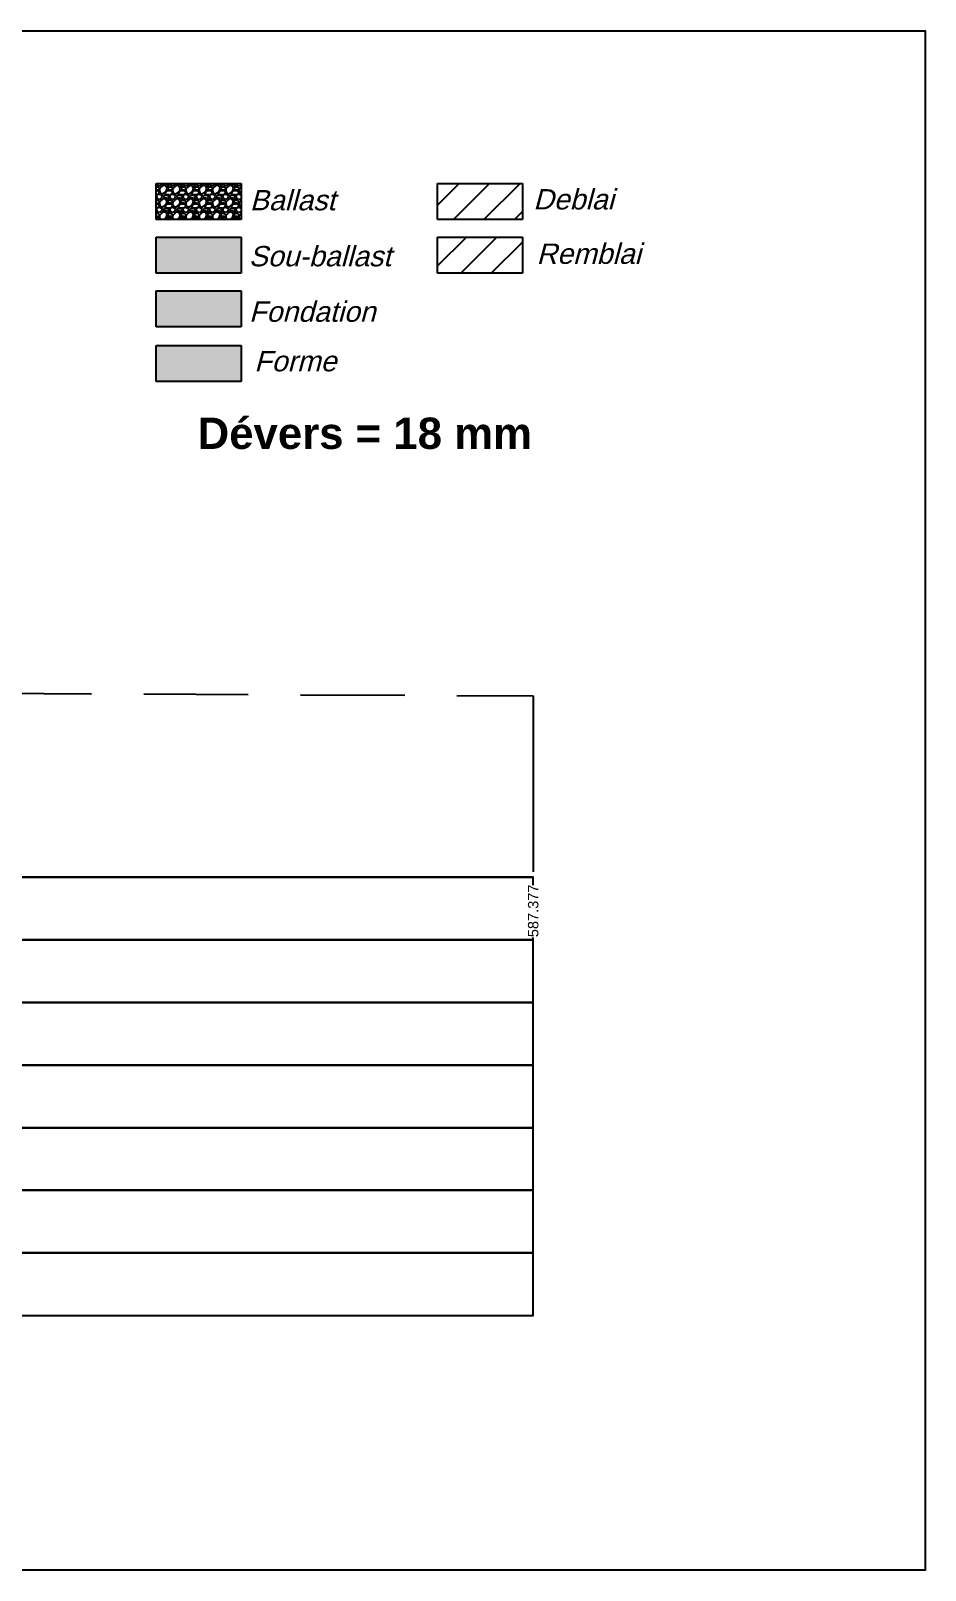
# Model space of a CAD drawing. Header units: millimetres. Extents: x 2762 to 3076, y 916 to 3305.
# Drawn here: x 2982.08 to 2999.21, y 1153.4 to 1182.9 of the extents above; entities that cross this region are included whole.
import ezdxf

# ---------------------------------------------------------------- set-up
doc = ezdxf.new("R2010")
doc.units = ezdxf.units.MM
doc.header["$LTSCALE"] = 2
doc.linetypes.add('CACHE', pattern=[9.525, 6.35, -3.175])
doc.linetypes.add('DASHED', pattern=[0.75, 0.5, -0.25])
doc.layers.add('C-ANNO-TABL-TEXT', color=150, linetype='Continuous')
doc.styles.add('ARIAL', font='arial.ttf')
doc.styles.add('C3D_Profil_Travers', font='romans.shx')
doc.styles.get("Standard").update_dxf_attribs({"font": 'arial.ttf'})

msp = doc.modelspace()

# ---------------------------------------------------------------- hatches: boundary and pattern name
h = msp.add_hatch(color=11)
h.dxf.hatch_style = 1
h.paths.add_polyline_path([(2986.106, 1178.949), (2984.48, 1178.949), (2984.48, 1178.257), (2986.106, 1178.257)])
h = msp.add_hatch(color=30)
h.dxf.hatch_style = 1
h.paths.add_polyline_path([(2986.106, 1177.922), (2984.48, 1177.922), (2984.48, 1177.23), (2986.106, 1177.23)])
h = msp.add_hatch(color=83)
h.dxf.hatch_style = 1
h.paths.add_polyline_path([(2986.106, 1176.876), (2984.48, 1176.876), (2984.48, 1176.184), (2986.106, 1176.184)])

# ---------------------------------------------------------------- linework, layer by layer
for p, q in [((2984.48, 1179.977), (2986.106, 1179.977)), ((2984.48, 1179.285), (2984.48, 1179.977)), ((2986.106, 1179.977), (2986.106, 1179.285)), ((2989.873, 1179.977), (2991.499, 1179.977)), ((2989.873, 1179.285), (2989.873, 1179.977)), ((2991.499, 1179.977), (2991.499, 1179.285)), ((2986.106, 1179.285), (2984.48, 1179.285)), ((2991.499, 1179.285), (2989.873, 1179.285)), ((2984.48, 1178.949), (2986.106, 1178.949)), ((2984.48, 1178.257), (2984.48, 1178.949)), ((2986.106, 1178.949), (2986.106, 1178.257)), ((2989.873, 1178.949), (2991.499, 1178.949)), ((2989.873, 1178.257), (2989.873, 1178.949)), ((2991.499, 1178.949), (2991.499, 1178.257)), ((2986.106, 1178.257), (2984.48, 1178.257)), ((2991.499, 1178.257), (2989.873, 1178.257)), ((2984.48, 1177.922), (2986.106, 1177.922)), ((2984.48, 1177.23), (2984.48, 1177.922)), ((2986.106, 1177.922), (2986.106, 1177.23)), ((2986.106, 1177.23), (2984.48, 1177.23)), ((2984.48, 1176.876), (2986.106, 1176.876)), ((2984.48, 1176.184), (2984.48, 1176.876)), ((2986.106, 1176.876), (2986.106, 1176.184)), ((2986.106, 1176.184), (2984.48, 1176.184))]:
    msp.add_line(p, q)
at = {"linetype": 'Continuous'}
for p, q in [((2984.483, 1179.931), (2984.48, 1179.932)), ((2984.48, 1179.928), (2984.483, 1179.93)), ((2984.52, 1179.902), (2984.48, 1179.908)), ((2984.48, 1179.863), (2984.53, 1179.856)), ((2984.48, 1179.842), (2984.506, 1179.842)), ((2984.532, 1179.777), (2984.48, 1179.75)), ((2984.484, 1179.727), (2984.499, 1179.692)), ((2984.485, 1179.727), (2984.501, 1179.763)), ((2984.486, 1179.977), (2984.499, 1179.946)), ((2984.498, 1179.946), (2984.541, 1179.933)), ((2984.501, 1179.764), (2984.542, 1179.776)), ((2984.505, 1179.844), (2984.539, 1179.821)), ((2984.543, 1179.886), (2984.522, 1179.904)), ((2984.529, 1179.847), (2984.542, 1179.87)), ((2984.539, 1179.819), (2984.529, 1179.783)), ((2984.541, 1179.933), (2984.585, 1179.946)), ((2984.541, 1179.775), (2984.582, 1179.759)), ((2984.544, 1179.887), (2984.542, 1179.834)), ((2984.542, 1179.87), (2984.542, 1179.885)), ((2984.542, 1179.834), (2984.562, 1179.786)), ((2984.609, 1179.934), (2984.55, 1179.88)), ((2984.562, 1179.783), (2984.615, 1179.781)), ((2984.581, 1179.761), (2984.596, 1179.728)), ((2984.585, 1179.946), (2984.596, 1179.977)), ((2984.585, 1179.692), (2984.598, 1179.727)), ((2984.662, 1179.933), (2984.601, 1179.939)), ((2984.642, 1179.697), (2984.614, 1179.727)), ((2984.615, 1179.783), (2984.671, 1179.827)), ((2984.615, 1179.727), (2984.623, 1179.748)), ((2984.642, 1179.951), (2984.618, 1179.977)), ((2984.671, 1179.747), (2984.623, 1179.742)), ((2984.685, 1179.957), (2984.627, 1179.952)), ((2984.649, 1179.791), (2984.694, 1179.842)), ((2984.668, 1179.761), (2984.65, 1179.792)), ((2984.689, 1179.889), (2984.661, 1179.935)), ((2984.73, 1179.757), (2984.666, 1179.762)), ((2984.671, 1179.826), (2984.691, 1179.89)), ((2984.722, 1179.74), (2984.671, 1179.753)), ((2984.688, 1179.933), (2984.698, 1179.908)), ((2984.707, 1179.941), (2984.689, 1179.934)), ((2984.694, 1179.842), (2984.76, 1179.842)), ((2984.699, 1179.908), (2984.737, 1179.93)), ((2984.724, 1179.91), (2984.699, 1179.885)), ((2984.699, 1179.885), (2984.719, 1179.854)), ((2984.719, 1179.977), (2984.701, 1179.957)), ((2984.724, 1179.728), (2984.701, 1179.703)), ((2984.737, 1179.931), (2984.706, 1179.941)), ((2984.72, 1179.864), (2984.784, 1179.856)), ((2984.724, 1179.727), (2984.722, 1179.74)), ((2984.774, 1179.902), (2984.724, 1179.909)), ((2984.786, 1179.777), (2984.733, 1179.749)), ((2984.738, 1179.727), (2984.753, 1179.692)), ((2984.739, 1179.727), (2984.755, 1179.763)), ((2984.74, 1179.977), (2984.753, 1179.946)), ((2984.752, 1179.946), (2984.795, 1179.933)), ((2984.755, 1179.764), (2984.796, 1179.776)), ((2984.759, 1179.844), (2984.793, 1179.821)), ((2984.797, 1179.886), (2984.776, 1179.904)), ((2984.783, 1179.847), (2984.796, 1179.87)), ((2984.793, 1179.819), (2984.783, 1179.783)), ((2984.795, 1179.933), (2984.839, 1179.946)), ((2984.795, 1179.775), (2984.836, 1179.759)), ((2984.798, 1179.887), (2984.796, 1179.834)), ((2984.796, 1179.87), (2984.796, 1179.885)), ((2984.796, 1179.834), (2984.816, 1179.786)), ((2984.863, 1179.934), (2984.804, 1179.88)), ((2984.816, 1179.783), (2984.869, 1179.781)), ((2984.835, 1179.761), (2984.85, 1179.728)), ((2984.839, 1179.946), (2984.85, 1179.977)), ((2984.839, 1179.692), (2984.852, 1179.727)), ((2984.916, 1179.933), (2984.855, 1179.939)), ((2984.896, 1179.697), (2984.868, 1179.727)), ((2984.869, 1179.783), (2984.925, 1179.827)), ((2984.869, 1179.727), (2984.877, 1179.748)), ((2984.896, 1179.951), (2984.872, 1179.977)), ((2984.925, 1179.747), (2984.877, 1179.742)), ((2984.939, 1179.957), (2984.881, 1179.952)), ((2984.903, 1179.791), (2984.948, 1179.842)), ((2984.922, 1179.761), (2984.904, 1179.792)), ((2984.943, 1179.889), (2984.915, 1179.935)), ((2984.984, 1179.757), (2984.92, 1179.762)), ((2984.925, 1179.826), (2984.945, 1179.89)), ((2984.976, 1179.74), (2984.925, 1179.753)), ((2984.942, 1179.933), (2984.952, 1179.908)), ((2984.961, 1179.941), (2984.943, 1179.934)), ((2984.948, 1179.842), (2985.014, 1179.842)), ((2984.953, 1179.908), (2984.991, 1179.93)), ((2984.978, 1179.91), (2984.953, 1179.885)), ((2984.953, 1179.885), (2984.973, 1179.854)), ((2984.973, 1179.977), (2984.955, 1179.957)), ((2984.978, 1179.728), (2984.955, 1179.703)), ((2984.991, 1179.931), (2984.96, 1179.941)), ((2984.974, 1179.864), (2985.038, 1179.856)), ((2984.978, 1179.727), (2984.976, 1179.74)), ((2985.028, 1179.902), (2984.978, 1179.909)), ((2985.04, 1179.777), (2984.987, 1179.749)), ((2984.992, 1179.727), (2985.007, 1179.692)), ((2984.993, 1179.727), (2985.009, 1179.763)), ((2984.994, 1179.977), (2985.007, 1179.946)), ((2985.006, 1179.946), (2985.049, 1179.933)), ((2985.009, 1179.764), (2985.05, 1179.776)), ((2985.013, 1179.844), (2985.047, 1179.821)), ((2985.051, 1179.886), (2985.03, 1179.904)), ((2985.037, 1179.847), (2985.05, 1179.87)), ((2985.047, 1179.819), (2985.037, 1179.783)), ((2985.049, 1179.933), (2985.093, 1179.946)), ((2985.049, 1179.775), (2985.09, 1179.759)), ((2985.052, 1179.887), (2985.05, 1179.834)), ((2985.05, 1179.87), (2985.05, 1179.885)), ((2985.05, 1179.834), (2985.07, 1179.786)), ((2985.117, 1179.934), (2985.058, 1179.88)), ((2985.07, 1179.783), (2985.123, 1179.781)), ((2985.089, 1179.761), (2985.104, 1179.728)), ((2985.093, 1179.946), (2985.104, 1179.977)), ((2985.093, 1179.692), (2985.106, 1179.727)), ((2985.17, 1179.933), (2985.109, 1179.939)), ((2985.15, 1179.697), (2985.122, 1179.727)), ((2985.123, 1179.783), (2985.179, 1179.827)), ((2985.123, 1179.727), (2985.131, 1179.748)), ((2985.15, 1179.951), (2985.126, 1179.977)), ((2985.179, 1179.747), (2985.131, 1179.742)), ((2985.193, 1179.957), (2985.135, 1179.952)), ((2985.157, 1179.791), (2985.202, 1179.842)), ((2985.176, 1179.761), (2985.158, 1179.792)), ((2985.197, 1179.889), (2985.169, 1179.935)), ((2985.238, 1179.757), (2985.174, 1179.762)), ((2985.179, 1179.826), (2985.199, 1179.89)), ((2985.23, 1179.74), (2985.179, 1179.753)), ((2985.196, 1179.933), (2985.206, 1179.908)), ((2985.215, 1179.941), (2985.197, 1179.934)), ((2985.202, 1179.842), (2985.268, 1179.842)), ((2985.207, 1179.908), (2985.245, 1179.93)), ((2985.232, 1179.91), (2985.207, 1179.885)), ((2985.207, 1179.885), (2985.227, 1179.854)), ((2985.227, 1179.977), (2985.209, 1179.957)), ((2985.232, 1179.728), (2985.209, 1179.703)), ((2985.245, 1179.931), (2985.214, 1179.941)), ((2985.228, 1179.864), (2985.292, 1179.856)), ((2985.232, 1179.727), (2985.23, 1179.74)), ((2985.282, 1179.902), (2985.232, 1179.909)), ((2985.294, 1179.777), (2985.241, 1179.749)), ((2985.246, 1179.727), (2985.261, 1179.692)), ((2985.247, 1179.727), (2985.263, 1179.763)), ((2985.248, 1179.977), (2985.261, 1179.946)), ((2985.26, 1179.946), (2985.303, 1179.933)), ((2985.263, 1179.764), (2985.304, 1179.776)), ((2985.267, 1179.844), (2985.301, 1179.821)), ((2985.305, 1179.886), (2985.284, 1179.904)), ((2985.291, 1179.847), (2985.304, 1179.87)), ((2985.301, 1179.819), (2985.291, 1179.783)), ((2985.303, 1179.933), (2985.347, 1179.946)), ((2985.303, 1179.775), (2985.344, 1179.759)), ((2985.306, 1179.887), (2985.304, 1179.834)), ((2985.304, 1179.87), (2985.304, 1179.885)), ((2985.304, 1179.834), (2985.324, 1179.786)), ((2985.371, 1179.934), (2985.312, 1179.88)), ((2985.324, 1179.783), (2985.377, 1179.781)), ((2985.343, 1179.761), (2985.358, 1179.728)), ((2985.347, 1179.946), (2985.358, 1179.977)), ((2985.347, 1179.692), (2985.36, 1179.727)), ((2985.424, 1179.933), (2985.363, 1179.939)), ((2985.404, 1179.697), (2985.376, 1179.727)), ((2985.377, 1179.783), (2985.433, 1179.827)), ((2985.377, 1179.727), (2985.385, 1179.748)), ((2985.404, 1179.951), (2985.38, 1179.977)), ((2985.433, 1179.747), (2985.385, 1179.742)), ((2985.447, 1179.957), (2985.389, 1179.952)), ((2985.411, 1179.791), (2985.456, 1179.842)), ((2985.43, 1179.761), (2985.412, 1179.792)), ((2985.451, 1179.889), (2985.423, 1179.935)), ((2985.492, 1179.757), (2985.428, 1179.762)), ((2985.433, 1179.826), (2985.453, 1179.89)), ((2985.484, 1179.74), (2985.433, 1179.753)), ((2985.45, 1179.933), (2985.46, 1179.908)), ((2985.469, 1179.941), (2985.451, 1179.934)), ((2985.456, 1179.842), (2985.522, 1179.842)), ((2985.461, 1179.908), (2985.499, 1179.93)), ((2985.486, 1179.91), (2985.461, 1179.885)), ((2985.461, 1179.885), (2985.481, 1179.854)), ((2985.481, 1179.977), (2985.463, 1179.957)), ((2985.486, 1179.728), (2985.463, 1179.703)), ((2985.499, 1179.931), (2985.468, 1179.941)), ((2985.482, 1179.864), (2985.546, 1179.856)), ((2985.486, 1179.727), (2985.484, 1179.74)), ((2985.536, 1179.902), (2985.486, 1179.909)), ((2985.548, 1179.777), (2985.495, 1179.749)), ((2985.5, 1179.727), (2985.515, 1179.692)), ((2985.501, 1179.727), (2985.517, 1179.763)), ((2985.502, 1179.977), (2985.515, 1179.946)), ((2985.514, 1179.946), (2985.557, 1179.933)), ((2985.517, 1179.764), (2985.558, 1179.776)), ((2985.521, 1179.844), (2985.555, 1179.821)), ((2985.559, 1179.886), (2985.538, 1179.904)), ((2985.545, 1179.847), (2985.558, 1179.87)), ((2985.555, 1179.819), (2985.545, 1179.783)), ((2985.557, 1179.933), (2985.601, 1179.946)), ((2985.557, 1179.775), (2985.598, 1179.759)), ((2985.56, 1179.887), (2985.558, 1179.834)), ((2985.558, 1179.87), (2985.558, 1179.885)), ((2985.558, 1179.834), (2985.578, 1179.786)), ((2985.625, 1179.934), (2985.566, 1179.88)), ((2985.578, 1179.783), (2985.631, 1179.781)), ((2985.597, 1179.761), (2985.612, 1179.728)), ((2985.601, 1179.946), (2985.612, 1179.977)), ((2985.601, 1179.692), (2985.614, 1179.727)), ((2985.678, 1179.933), (2985.617, 1179.939)), ((2985.658, 1179.697), (2985.63, 1179.727)), ((2985.631, 1179.783), (2985.687, 1179.827)), ((2985.631, 1179.727), (2985.639, 1179.748)), ((2985.658, 1179.951), (2985.634, 1179.977)), ((2985.687, 1179.747), (2985.639, 1179.742)), ((2985.701, 1179.957), (2985.643, 1179.952)), ((2985.665, 1179.791), (2985.71, 1179.842)), ((2985.684, 1179.761), (2985.666, 1179.792)), ((2985.705, 1179.889), (2985.677, 1179.935)), ((2985.746, 1179.757), (2985.682, 1179.762)), ((2985.687, 1179.826), (2985.707, 1179.89)), ((2985.738, 1179.74), (2985.687, 1179.753)), ((2985.704, 1179.933), (2985.714, 1179.908)), ((2985.723, 1179.941), (2985.705, 1179.934)), ((2985.71, 1179.842), (2985.776, 1179.842)), ((2985.715, 1179.908), (2985.753, 1179.93)), ((2985.74, 1179.91), (2985.715, 1179.885)), ((2985.715, 1179.885), (2985.735, 1179.854)), ((2985.735, 1179.977), (2985.717, 1179.957)), ((2985.74, 1179.728), (2985.717, 1179.703)), ((2985.753, 1179.931), (2985.722, 1179.941)), ((2985.736, 1179.864), (2985.8, 1179.856)), ((2985.74, 1179.727), (2985.738, 1179.74)), ((2985.79, 1179.902), (2985.74, 1179.909)), ((2985.802, 1179.777), (2985.749, 1179.749)), ((2985.754, 1179.727), (2985.769, 1179.692)), ((2985.755, 1179.727), (2985.771, 1179.763)), ((2985.756, 1179.977), (2985.769, 1179.946)), ((2985.768, 1179.946), (2985.811, 1179.933)), ((2985.771, 1179.764), (2985.812, 1179.776)), ((2985.775, 1179.844), (2985.809, 1179.821)), ((2985.813, 1179.886), (2985.792, 1179.904)), ((2985.799, 1179.847), (2985.812, 1179.87)), ((2985.809, 1179.819), (2985.799, 1179.783)), ((2985.811, 1179.933), (2985.855, 1179.946)), ((2985.811, 1179.775), (2985.852, 1179.759)), ((2985.814, 1179.887), (2985.812, 1179.834)), ((2985.812, 1179.87), (2985.812, 1179.885)), ((2985.812, 1179.834), (2985.832, 1179.786)), ((2985.879, 1179.934), (2985.82, 1179.88)), ((2985.832, 1179.783), (2985.885, 1179.781)), ((2985.851, 1179.761), (2985.866, 1179.728)), ((2985.855, 1179.946), (2985.866, 1179.977)), ((2985.855, 1179.692), (2985.868, 1179.727)), ((2985.932, 1179.933), (2985.871, 1179.939)), ((2985.912, 1179.697), (2985.884, 1179.727)), ((2985.885, 1179.783), (2985.941, 1179.827)), ((2985.885, 1179.727), (2985.893, 1179.748)), ((2985.912, 1179.951), (2985.888, 1179.977)), ((2985.941, 1179.747), (2985.893, 1179.742)), ((2985.955, 1179.957), (2985.897, 1179.952)), ((2985.919, 1179.791), (2985.964, 1179.842)), ((2985.938, 1179.761), (2985.92, 1179.792)), ((2985.959, 1179.889), (2985.931, 1179.935)), ((2986, 1179.757), (2985.936, 1179.762)), ((2985.941, 1179.826), (2985.961, 1179.89)), ((2985.992, 1179.74), (2985.941, 1179.753)), ((2985.958, 1179.933), (2985.968, 1179.908)), ((2985.977, 1179.941), (2985.959, 1179.934)), ((2985.964, 1179.842), (2986.03, 1179.842)), ((2985.969, 1179.908), (2986.007, 1179.93)), ((2985.994, 1179.91), (2985.969, 1179.885)), ((2985.969, 1179.885), (2985.989, 1179.854)), ((2985.989, 1179.977), (2985.971, 1179.957)), ((2985.994, 1179.728), (2985.971, 1179.703)), ((2986.007, 1179.931), (2985.976, 1179.941)), ((2985.99, 1179.864), (2986.054, 1179.856)), ((2985.994, 1179.727), (2985.992, 1179.74)), ((2986.044, 1179.902), (2985.994, 1179.909)), ((2986.056, 1179.777), (2986.003, 1179.749)), ((2986.008, 1179.727), (2986.023, 1179.692)), ((2986.009, 1179.727), (2986.025, 1179.763)), ((2986.01, 1179.977), (2986.023, 1179.946)), ((2986.022, 1179.946), (2986.065, 1179.933)), ((2986.025, 1179.764), (2986.066, 1179.776)), ((2986.029, 1179.844), (2986.063, 1179.821)), ((2986.067, 1179.886), (2986.046, 1179.904)), ((2986.053, 1179.847), (2986.066, 1179.87)), ((2986.063, 1179.819), (2986.053, 1179.783)), ((2986.065, 1179.933), (2986.106, 1179.946)), ((2986.065, 1179.775), (2986.106, 1179.759)), ((2986.068, 1179.887), (2986.066, 1179.834)), ((2986.066, 1179.87), (2986.066, 1179.885)), ((2986.066, 1179.834), (2986.086, 1179.786)), ((2986.106, 1179.91), (2986.074, 1179.88)), ((2986.086, 1179.783), (2986.106, 1179.782)), ((2986.105, 1179.761), (2986.106, 1179.758)), ((2984.483, 1179.677), (2984.48, 1179.678)), ((2984.48, 1179.674), (2984.483, 1179.676)), ((2984.52, 1179.648), (2984.48, 1179.654)), ((2984.48, 1179.609), (2984.53, 1179.602)), ((2984.48, 1179.588), (2984.506, 1179.588)), ((2984.532, 1179.523), (2984.48, 1179.496)), ((2984.483, 1179.423), (2984.48, 1179.424)), ((2984.48, 1179.42), (2984.483, 1179.422)), ((2984.484, 1179.473), (2984.499, 1179.438)), ((2984.485, 1179.473), (2984.501, 1179.509)), ((2984.498, 1179.692), (2984.541, 1179.679)), ((2984.498, 1179.438), (2984.541, 1179.425)), ((2984.501, 1179.51), (2984.542, 1179.522)), ((2984.505, 1179.59), (2984.539, 1179.567)), ((2984.543, 1179.632), (2984.522, 1179.65)), ((2984.529, 1179.593), (2984.542, 1179.616)), ((2984.539, 1179.565), (2984.529, 1179.529)), ((2984.541, 1179.679), (2984.585, 1179.692)), ((2984.541, 1179.521), (2984.582, 1179.505)), ((2984.541, 1179.425), (2984.585, 1179.438)), ((2984.544, 1179.633), (2984.542, 1179.58)), ((2984.542, 1179.616), (2984.542, 1179.631)), ((2984.542, 1179.58), (2984.562, 1179.532)), ((2984.609, 1179.68), (2984.55, 1179.626)), ((2984.609, 1179.426), (2984.55, 1179.372)), ((2984.562, 1179.529), (2984.615, 1179.527)), ((2984.581, 1179.507), (2984.596, 1179.474)), ((2984.585, 1179.438), (2984.598, 1179.473)), ((2984.662, 1179.679), (2984.601, 1179.685)), ((2984.662, 1179.425), (2984.601, 1179.431)), ((2984.642, 1179.443), (2984.614, 1179.473)), ((2984.615, 1179.529), (2984.671, 1179.573)), ((2984.615, 1179.473), (2984.623, 1179.494)), ((2984.671, 1179.493), (2984.623, 1179.488)), ((2984.685, 1179.703), (2984.627, 1179.698)), ((2984.685, 1179.449), (2984.627, 1179.444)), ((2984.649, 1179.537), (2984.694, 1179.588)), ((2984.668, 1179.507), (2984.65, 1179.538)), ((2984.689, 1179.635), (2984.661, 1179.681)), ((2984.689, 1179.381), (2984.661, 1179.427)), ((2984.73, 1179.503), (2984.666, 1179.508)), ((2984.671, 1179.572), (2984.691, 1179.636)), ((2984.722, 1179.486), (2984.671, 1179.499)), ((2984.688, 1179.679), (2984.698, 1179.654)), ((2984.688, 1179.425), (2984.698, 1179.4)), ((2984.707, 1179.687), (2984.689, 1179.68)), ((2984.707, 1179.433), (2984.689, 1179.426)), ((2984.694, 1179.588), (2984.76, 1179.588)), ((2984.699, 1179.654), (2984.737, 1179.676)), ((2984.724, 1179.656), (2984.699, 1179.631)), ((2984.699, 1179.631), (2984.719, 1179.6)), ((2984.699, 1179.4), (2984.737, 1179.422)), ((2984.724, 1179.474), (2984.701, 1179.449)), ((2984.737, 1179.677), (2984.706, 1179.687)), ((2984.737, 1179.423), (2984.706, 1179.433)), ((2984.72, 1179.61), (2984.784, 1179.602)), ((2984.724, 1179.473), (2984.722, 1179.486)), ((2984.774, 1179.648), (2984.724, 1179.655)), ((2984.786, 1179.523), (2984.733, 1179.495)), ((2984.738, 1179.473), (2984.753, 1179.438)), ((2984.739, 1179.473), (2984.755, 1179.509)), ((2984.752, 1179.692), (2984.795, 1179.679)), ((2984.752, 1179.438), (2984.795, 1179.425)), ((2984.755, 1179.51), (2984.796, 1179.522)), ((2984.759, 1179.59), (2984.793, 1179.567)), ((2984.797, 1179.632), (2984.776, 1179.65)), ((2984.783, 1179.593), (2984.796, 1179.616)), ((2984.793, 1179.565), (2984.783, 1179.529)), ((2984.795, 1179.679), (2984.839, 1179.692)), ((2984.795, 1179.521), (2984.836, 1179.505)), ((2984.795, 1179.425), (2984.839, 1179.438)), ((2984.798, 1179.633), (2984.796, 1179.58)), ((2984.796, 1179.616), (2984.796, 1179.631)), ((2984.796, 1179.58), (2984.816, 1179.532)), ((2984.863, 1179.68), (2984.804, 1179.626)), ((2984.863, 1179.426), (2984.804, 1179.372)), ((2984.816, 1179.529), (2984.869, 1179.527)), ((2984.835, 1179.507), (2984.85, 1179.474)), ((2984.839, 1179.438), (2984.852, 1179.473)), ((2984.916, 1179.679), (2984.855, 1179.685)), ((2984.916, 1179.425), (2984.855, 1179.431)), ((2984.896, 1179.443), (2984.868, 1179.473)), ((2984.869, 1179.529), (2984.925, 1179.573)), ((2984.869, 1179.473), (2984.877, 1179.494)), ((2984.925, 1179.493), (2984.877, 1179.488)), ((2984.939, 1179.703), (2984.881, 1179.698)), ((2984.939, 1179.449), (2984.881, 1179.444)), ((2984.903, 1179.537), (2984.948, 1179.588)), ((2984.922, 1179.507), (2984.904, 1179.538)), ((2984.943, 1179.635), (2984.915, 1179.681)), ((2984.943, 1179.381), (2984.915, 1179.427)), ((2984.984, 1179.503), (2984.92, 1179.508)), ((2984.925, 1179.572), (2984.945, 1179.636)), ((2984.976, 1179.486), (2984.925, 1179.499)), ((2984.942, 1179.679), (2984.952, 1179.654)), ((2984.942, 1179.425), (2984.952, 1179.4)), ((2984.961, 1179.687), (2984.943, 1179.68)), ((2984.961, 1179.433), (2984.943, 1179.426)), ((2984.948, 1179.588), (2985.014, 1179.588)), ((2984.953, 1179.654), (2984.991, 1179.676)), ((2984.978, 1179.656), (2984.953, 1179.631)), ((2984.953, 1179.631), (2984.973, 1179.6)), ((2984.953, 1179.4), (2984.991, 1179.422)), ((2984.978, 1179.474), (2984.955, 1179.449)), ((2984.991, 1179.677), (2984.96, 1179.687)), ((2984.991, 1179.423), (2984.96, 1179.433)), ((2984.974, 1179.61), (2985.038, 1179.602)), ((2984.978, 1179.473), (2984.976, 1179.486)), ((2985.028, 1179.648), (2984.978, 1179.655)), ((2985.04, 1179.523), (2984.987, 1179.495)), ((2984.992, 1179.473), (2985.007, 1179.438)), ((2984.993, 1179.473), (2985.009, 1179.509)), ((2985.006, 1179.692), (2985.049, 1179.679)), ((2985.006, 1179.438), (2985.049, 1179.425)), ((2985.009, 1179.51), (2985.05, 1179.522)), ((2985.013, 1179.59), (2985.047, 1179.567)), ((2985.051, 1179.632), (2985.03, 1179.65)), ((2985.037, 1179.593), (2985.05, 1179.616)), ((2985.047, 1179.565), (2985.037, 1179.529)), ((2985.049, 1179.679), (2985.093, 1179.692)), ((2985.049, 1179.521), (2985.09, 1179.505)), ((2985.049, 1179.425), (2985.093, 1179.438)), ((2985.052, 1179.633), (2985.05, 1179.58)), ((2985.05, 1179.616), (2985.05, 1179.631)), ((2985.05, 1179.58), (2985.07, 1179.532)), ((2985.117, 1179.68), (2985.058, 1179.626)), ((2985.117, 1179.426), (2985.058, 1179.372)), ((2985.07, 1179.529), (2985.123, 1179.527)), ((2985.089, 1179.507), (2985.104, 1179.474)), ((2985.093, 1179.438), (2985.106, 1179.473)), ((2985.17, 1179.679), (2985.109, 1179.685)), ((2985.17, 1179.425), (2985.109, 1179.431)), ((2985.15, 1179.443), (2985.122, 1179.473)), ((2985.123, 1179.529), (2985.179, 1179.573)), ((2985.123, 1179.473), (2985.131, 1179.494)), ((2985.179, 1179.493), (2985.131, 1179.488)), ((2985.193, 1179.703), (2985.135, 1179.698)), ((2985.193, 1179.449), (2985.135, 1179.444)), ((2985.157, 1179.537), (2985.202, 1179.588)), ((2985.176, 1179.507), (2985.158, 1179.538)), ((2985.197, 1179.635), (2985.169, 1179.681)), ((2985.197, 1179.381), (2985.169, 1179.427)), ((2985.238, 1179.503), (2985.174, 1179.508)), ((2985.179, 1179.572), (2985.199, 1179.636)), ((2985.23, 1179.486), (2985.179, 1179.499)), ((2985.196, 1179.679), (2985.206, 1179.654)), ((2985.196, 1179.425), (2985.206, 1179.4)), ((2985.215, 1179.687), (2985.197, 1179.68)), ((2985.215, 1179.433), (2985.197, 1179.426)), ((2985.202, 1179.588), (2985.268, 1179.588)), ((2985.207, 1179.654), (2985.245, 1179.676)), ((2985.232, 1179.656), (2985.207, 1179.631)), ((2985.207, 1179.631), (2985.227, 1179.6)), ((2985.207, 1179.4), (2985.245, 1179.422)), ((2985.232, 1179.474), (2985.209, 1179.449)), ((2985.245, 1179.677), (2985.214, 1179.687)), ((2985.245, 1179.423), (2985.214, 1179.433)), ((2985.228, 1179.61), (2985.292, 1179.602)), ((2985.232, 1179.473), (2985.23, 1179.486)), ((2985.282, 1179.648), (2985.232, 1179.655)), ((2985.294, 1179.523), (2985.241, 1179.495)), ((2985.246, 1179.473), (2985.261, 1179.438)), ((2985.247, 1179.473), (2985.263, 1179.509)), ((2985.26, 1179.692), (2985.303, 1179.679)), ((2985.26, 1179.438), (2985.303, 1179.425)), ((2985.263, 1179.51), (2985.304, 1179.522)), ((2985.267, 1179.59), (2985.301, 1179.567)), ((2985.305, 1179.632), (2985.284, 1179.65)), ((2985.291, 1179.593), (2985.304, 1179.616)), ((2985.301, 1179.565), (2985.291, 1179.529)), ((2985.303, 1179.679), (2985.347, 1179.692)), ((2985.303, 1179.521), (2985.344, 1179.505)), ((2985.303, 1179.425), (2985.347, 1179.438)), ((2985.306, 1179.633), (2985.304, 1179.58)), ((2985.304, 1179.616), (2985.304, 1179.631)), ((2985.304, 1179.58), (2985.324, 1179.532)), ((2985.371, 1179.68), (2985.312, 1179.626)), ((2985.371, 1179.426), (2985.312, 1179.372)), ((2985.324, 1179.529), (2985.377, 1179.527)), ((2985.343, 1179.507), (2985.358, 1179.474)), ((2985.347, 1179.438), (2985.36, 1179.473)), ((2985.424, 1179.679), (2985.363, 1179.685)), ((2985.424, 1179.425), (2985.363, 1179.431)), ((2985.404, 1179.443), (2985.376, 1179.473)), ((2985.377, 1179.529), (2985.433, 1179.573)), ((2985.377, 1179.473), (2985.385, 1179.494)), ((2985.433, 1179.493), (2985.385, 1179.488)), ((2985.447, 1179.703), (2985.389, 1179.698)), ((2985.447, 1179.449), (2985.389, 1179.444)), ((2985.411, 1179.537), (2985.456, 1179.588)), ((2985.43, 1179.507), (2985.412, 1179.538)), ((2985.451, 1179.635), (2985.423, 1179.681)), ((2985.451, 1179.381), (2985.423, 1179.427)), ((2985.492, 1179.503), (2985.428, 1179.508)), ((2985.433, 1179.572), (2985.453, 1179.636)), ((2985.484, 1179.486), (2985.433, 1179.499)), ((2985.45, 1179.679), (2985.46, 1179.654)), ((2985.45, 1179.425), (2985.46, 1179.4)), ((2985.469, 1179.687), (2985.451, 1179.68)), ((2985.469, 1179.433), (2985.451, 1179.426)), ((2985.456, 1179.588), (2985.522, 1179.588)), ((2985.461, 1179.654), (2985.499, 1179.676)), ((2985.486, 1179.656), (2985.461, 1179.631)), ((2985.461, 1179.631), (2985.481, 1179.6)), ((2985.461, 1179.4), (2985.499, 1179.422)), ((2985.486, 1179.474), (2985.463, 1179.449)), ((2985.499, 1179.677), (2985.468, 1179.687)), ((2985.499, 1179.423), (2985.468, 1179.433)), ((2985.482, 1179.61), (2985.546, 1179.602)), ((2985.486, 1179.473), (2985.484, 1179.486)), ((2985.536, 1179.648), (2985.486, 1179.655)), ((2985.548, 1179.523), (2985.495, 1179.495)), ((2985.5, 1179.473), (2985.515, 1179.438)), ((2985.501, 1179.473), (2985.517, 1179.509)), ((2985.514, 1179.692), (2985.557, 1179.679)), ((2985.514, 1179.438), (2985.557, 1179.425)), ((2985.517, 1179.51), (2985.558, 1179.522)), ((2985.521, 1179.59), (2985.555, 1179.567)), ((2985.559, 1179.632), (2985.538, 1179.65)), ((2985.545, 1179.593), (2985.558, 1179.616)), ((2985.555, 1179.565), (2985.545, 1179.529)), ((2985.557, 1179.679), (2985.601, 1179.692)), ((2985.557, 1179.521), (2985.598, 1179.505)), ((2985.557, 1179.425), (2985.601, 1179.438)), ((2985.56, 1179.633), (2985.558, 1179.58)), ((2985.558, 1179.616), (2985.558, 1179.631)), ((2985.558, 1179.58), (2985.578, 1179.532)), ((2985.625, 1179.68), (2985.566, 1179.626)), ((2985.625, 1179.426), (2985.566, 1179.372)), ((2985.578, 1179.529), (2985.631, 1179.527)), ((2985.597, 1179.507), (2985.612, 1179.474)), ((2985.601, 1179.438), (2985.614, 1179.473)), ((2985.678, 1179.679), (2985.617, 1179.685)), ((2985.678, 1179.425), (2985.617, 1179.431)), ((2985.658, 1179.443), (2985.63, 1179.473)), ((2985.631, 1179.529), (2985.687, 1179.573)), ((2985.631, 1179.473), (2985.639, 1179.494)), ((2985.687, 1179.493), (2985.639, 1179.488)), ((2985.701, 1179.703), (2985.643, 1179.698)), ((2985.701, 1179.449), (2985.643, 1179.444)), ((2985.665, 1179.537), (2985.71, 1179.588)), ((2985.684, 1179.507), (2985.666, 1179.538)), ((2985.705, 1179.635), (2985.677, 1179.681)), ((2985.705, 1179.381), (2985.677, 1179.427)), ((2985.746, 1179.503), (2985.682, 1179.508)), ((2985.687, 1179.572), (2985.707, 1179.636)), ((2985.738, 1179.486), (2985.687, 1179.499)), ((2985.704, 1179.679), (2985.714, 1179.654)), ((2985.704, 1179.425), (2985.714, 1179.4)), ((2985.723, 1179.687), (2985.705, 1179.68)), ((2985.723, 1179.433), (2985.705, 1179.426)), ((2985.71, 1179.588), (2985.776, 1179.588)), ((2985.715, 1179.654), (2985.753, 1179.676)), ((2985.74, 1179.656), (2985.715, 1179.631)), ((2985.715, 1179.631), (2985.735, 1179.6)), ((2985.715, 1179.4), (2985.753, 1179.422)), ((2985.74, 1179.474), (2985.717, 1179.449)), ((2985.753, 1179.677), (2985.722, 1179.687)), ((2985.753, 1179.423), (2985.722, 1179.433)), ((2985.736, 1179.61), (2985.8, 1179.602)), ((2985.74, 1179.473), (2985.738, 1179.486)), ((2985.79, 1179.648), (2985.74, 1179.655)), ((2985.802, 1179.523), (2985.749, 1179.495)), ((2985.754, 1179.473), (2985.769, 1179.438)), ((2985.755, 1179.473), (2985.771, 1179.509)), ((2985.768, 1179.692), (2985.811, 1179.679)), ((2985.768, 1179.438), (2985.811, 1179.425)), ((2985.771, 1179.51), (2985.812, 1179.522)), ((2985.775, 1179.59), (2985.809, 1179.567)), ((2985.813, 1179.632), (2985.792, 1179.65)), ((2985.799, 1179.593), (2985.812, 1179.616)), ((2985.809, 1179.565), (2985.799, 1179.529)), ((2985.811, 1179.679), (2985.855, 1179.692)), ((2985.811, 1179.521), (2985.852, 1179.505)), ((2985.811, 1179.425), (2985.855, 1179.438)), ((2985.814, 1179.633), (2985.812, 1179.58)), ((2985.812, 1179.616), (2985.812, 1179.631)), ((2985.812, 1179.58), (2985.832, 1179.532)), ((2985.879, 1179.68), (2985.82, 1179.626)), ((2985.879, 1179.426), (2985.82, 1179.372)), ((2985.832, 1179.529), (2985.885, 1179.527)), ((2985.851, 1179.507), (2985.866, 1179.474)), ((2985.855, 1179.438), (2985.868, 1179.473)), ((2985.932, 1179.679), (2985.871, 1179.685)), ((2985.932, 1179.425), (2985.871, 1179.431)), ((2985.912, 1179.443), (2985.884, 1179.473)), ((2985.885, 1179.529), (2985.941, 1179.573)), ((2985.885, 1179.473), (2985.893, 1179.494)), ((2985.941, 1179.493), (2985.893, 1179.488)), ((2985.955, 1179.703), (2985.897, 1179.698)), ((2985.955, 1179.449), (2985.897, 1179.444)), ((2985.919, 1179.537), (2985.964, 1179.588)), ((2985.938, 1179.507), (2985.92, 1179.538)), ((2985.959, 1179.635), (2985.931, 1179.681)), ((2985.959, 1179.381), (2985.931, 1179.427)), ((2986, 1179.503), (2985.936, 1179.508)), ((2985.941, 1179.572), (2985.961, 1179.636)), ((2985.992, 1179.486), (2985.941, 1179.499)), ((2985.958, 1179.679), (2985.968, 1179.654)), ((2985.958, 1179.425), (2985.968, 1179.4)), ((2985.977, 1179.687), (2985.959, 1179.68)), ((2985.977, 1179.433), (2985.959, 1179.426)), ((2985.964, 1179.588), (2986.03, 1179.588)), ((2985.969, 1179.654), (2986.007, 1179.676)), ((2985.994, 1179.656), (2985.969, 1179.631)), ((2985.969, 1179.631), (2985.989, 1179.6)), ((2985.969, 1179.4), (2986.007, 1179.422)), ((2985.994, 1179.474), (2985.971, 1179.449)), ((2986.007, 1179.677), (2985.976, 1179.687)), ((2986.007, 1179.423), (2985.976, 1179.433)), ((2985.99, 1179.61), (2986.054, 1179.602)), ((2985.994, 1179.473), (2985.992, 1179.486)), ((2986.044, 1179.648), (2985.994, 1179.655)), ((2986.056, 1179.523), (2986.003, 1179.495)), ((2986.008, 1179.473), (2986.023, 1179.438)), ((2986.009, 1179.473), (2986.025, 1179.509)), ((2986.022, 1179.692), (2986.065, 1179.679)), ((2986.022, 1179.438), (2986.065, 1179.425)), ((2986.025, 1179.51), (2986.066, 1179.522)), ((2986.029, 1179.59), (2986.063, 1179.567)), ((2986.067, 1179.632), (2986.046, 1179.65)), ((2986.053, 1179.593), (2986.066, 1179.616)), ((2986.063, 1179.565), (2986.053, 1179.529)), ((2986.065, 1179.679), (2986.106, 1179.692)), ((2986.065, 1179.521), (2986.106, 1179.505)), ((2986.065, 1179.425), (2986.106, 1179.438)), ((2986.068, 1179.633), (2986.066, 1179.58)), ((2986.066, 1179.616), (2986.066, 1179.631)), ((2986.066, 1179.58), (2986.086, 1179.532)), ((2986.106, 1179.656), (2986.074, 1179.626)), ((2986.086, 1179.529), (2986.106, 1179.528)), ((2986.105, 1179.507), (2986.106, 1179.504)), ((2984.52, 1179.394), (2984.48, 1179.4)), ((2984.48, 1179.355), (2984.53, 1179.348)), ((2984.48, 1179.334), (2984.506, 1179.334)), ((2984.505, 1179.336), (2984.539, 1179.313)), ((2984.543, 1179.378), (2984.522, 1179.396)), ((2984.529, 1179.339), (2984.542, 1179.362)), ((2984.539, 1179.311), (2984.531, 1179.285)), ((2984.544, 1179.379), (2984.542, 1179.326)), ((2984.542, 1179.362), (2984.542, 1179.377)), ((2984.542, 1179.326), (2984.56, 1179.285)), ((2984.627, 1179.285), (2984.671, 1179.319)), ((2984.65, 1179.285), (2984.694, 1179.334)), ((2984.671, 1179.318), (2984.691, 1179.382)), ((2984.694, 1179.334), (2984.76, 1179.334)), ((2984.724, 1179.402), (2984.699, 1179.377)), ((2984.699, 1179.377), (2984.719, 1179.346)), ((2984.72, 1179.356), (2984.784, 1179.348)), ((2984.774, 1179.394), (2984.724, 1179.401)), ((2984.759, 1179.336), (2984.793, 1179.313)), ((2984.797, 1179.378), (2984.776, 1179.396)), ((2984.783, 1179.339), (2984.796, 1179.362)), ((2984.793, 1179.311), (2984.785, 1179.285)), ((2984.798, 1179.379), (2984.796, 1179.326)), ((2984.796, 1179.362), (2984.796, 1179.377)), ((2984.796, 1179.326), (2984.814, 1179.285)), ((2984.881, 1179.285), (2984.925, 1179.319)), ((2984.904, 1179.285), (2984.948, 1179.334)), ((2984.925, 1179.318), (2984.945, 1179.382)), ((2984.948, 1179.334), (2985.014, 1179.334)), ((2984.978, 1179.402), (2984.953, 1179.377)), ((2984.953, 1179.377), (2984.973, 1179.346)), ((2984.974, 1179.356), (2985.038, 1179.348)), ((2985.028, 1179.394), (2984.978, 1179.401)), ((2985.013, 1179.336), (2985.047, 1179.313)), ((2985.051, 1179.378), (2985.03, 1179.396)), ((2985.037, 1179.339), (2985.05, 1179.362)), ((2985.047, 1179.311), (2985.039, 1179.285)), ((2985.052, 1179.379), (2985.05, 1179.326)), ((2985.05, 1179.362), (2985.05, 1179.377)), ((2985.05, 1179.326), (2985.068, 1179.285)), ((2985.135, 1179.285), (2985.179, 1179.319)), ((2985.158, 1179.285), (2985.202, 1179.334)), ((2985.179, 1179.318), (2985.199, 1179.382)), ((2985.202, 1179.334), (2985.268, 1179.334)), ((2985.232, 1179.402), (2985.207, 1179.377)), ((2985.207, 1179.377), (2985.227, 1179.346)), ((2985.228, 1179.356), (2985.292, 1179.348)), ((2985.282, 1179.394), (2985.232, 1179.401)), ((2985.267, 1179.336), (2985.301, 1179.313)), ((2985.305, 1179.378), (2985.284, 1179.396)), ((2985.291, 1179.339), (2985.304, 1179.362)), ((2985.301, 1179.311), (2985.293, 1179.285)), ((2985.306, 1179.379), (2985.304, 1179.326)), ((2985.304, 1179.362), (2985.304, 1179.377)), ((2985.304, 1179.326), (2985.322, 1179.285)), ((2985.389, 1179.285), (2985.433, 1179.319)), ((2985.412, 1179.285), (2985.456, 1179.334)), ((2985.433, 1179.318), (2985.453, 1179.382)), ((2985.456, 1179.334), (2985.522, 1179.334)), ((2985.486, 1179.402), (2985.461, 1179.377)), ((2985.461, 1179.377), (2985.481, 1179.346)), ((2985.482, 1179.356), (2985.546, 1179.348)), ((2985.536, 1179.394), (2985.486, 1179.401)), ((2985.521, 1179.336), (2985.555, 1179.313)), ((2985.559, 1179.378), (2985.538, 1179.396)), ((2985.545, 1179.339), (2985.558, 1179.362)), ((2985.555, 1179.311), (2985.547, 1179.285)), ((2985.56, 1179.379), (2985.558, 1179.326)), ((2985.558, 1179.362), (2985.558, 1179.377)), ((2985.558, 1179.326), (2985.576, 1179.285)), ((2985.643, 1179.285), (2985.687, 1179.319)), ((2985.666, 1179.285), (2985.71, 1179.334)), ((2985.687, 1179.318), (2985.707, 1179.382)), ((2985.71, 1179.334), (2985.776, 1179.334)), ((2985.74, 1179.402), (2985.715, 1179.377)), ((2985.715, 1179.377), (2985.735, 1179.346)), ((2985.736, 1179.356), (2985.8, 1179.348)), ((2985.79, 1179.394), (2985.74, 1179.401)), ((2985.775, 1179.336), (2985.809, 1179.313)), ((2985.813, 1179.378), (2985.792, 1179.396)), ((2985.799, 1179.339), (2985.812, 1179.362)), ((2985.809, 1179.311), (2985.801, 1179.285)), ((2985.814, 1179.379), (2985.812, 1179.326)), ((2985.812, 1179.362), (2985.812, 1179.377)), ((2985.812, 1179.326), (2985.83, 1179.285)), ((2985.897, 1179.285), (2985.941, 1179.319)), ((2985.92, 1179.285), (2985.964, 1179.334)), ((2985.941, 1179.318), (2985.961, 1179.382)), ((2985.964, 1179.334), (2986.03, 1179.334)), ((2985.994, 1179.402), (2985.969, 1179.377)), ((2985.969, 1179.377), (2985.989, 1179.346)), ((2985.99, 1179.356), (2986.054, 1179.348)), ((2986.044, 1179.394), (2985.994, 1179.401)), ((2986.029, 1179.336), (2986.063, 1179.313)), ((2986.067, 1179.378), (2986.046, 1179.396)), ((2986.053, 1179.339), (2986.066, 1179.362)), ((2986.063, 1179.311), (2986.055, 1179.285)), ((2986.068, 1179.379), (2986.066, 1179.326)), ((2986.066, 1179.362), (2986.066, 1179.377)), ((2986.066, 1179.326), (2986.084, 1179.285)), ((2986.106, 1179.402), (2986.074, 1179.372))]:
    msp.add_line(p, q, dxfattribs=at)
at = {"color": 1, "linetype": 'Continuous'}
for p, q in [((2989.873, 1179.564), (2990.285, 1179.977)), ((2990.177, 1179.285), (2990.869, 1179.977)), ((2990.761, 1179.285), (2991.452, 1179.977)), ((2991.344, 1179.285), (2991.499, 1179.44))]:
    msp.add_line(p, q, dxfattribs=at)
at = {"color": 3, "linetype": 'Continuous'}
for p, q in [((2989.873, 1178.397), (2990.425, 1178.949)), ((2990.317, 1178.257), (2991.009, 1178.949)), ((2990.901, 1178.257), (2991.499, 1178.856)), ((2991.484, 1178.257), (2991.499, 1178.273))]:
    msp.add_line(p, q, dxfattribs=at)
at = {"color": 105, "linetype": 'DASHED', "lineweight": -3, "ltscale": 2}
msp.add_line((2975.244, 1170.237), (2991.705, 1170.161), dxfattribs=at)
at = {"color": 98, "linetype": 'CACHE', "lineweight": -3}
msp.add_line((2991.705, 1170.161), (2991.705, 1166.784), dxfattribs=at)
at = {"color": 7, "linetype": 'Continuous', "lineweight": -3}
msp.add_line((2957.704, 1166.684), (2991.706, 1166.684), dxfattribs=at)
for points in [[(2957.704, 1165.484), (2991.706, 1165.484), (2991.706, 1166.684), (2957.704, 1166.684)], [(2957.704, 1164.284), (2991.706, 1164.284), (2991.706, 1165.484), (2957.704, 1165.484)], [(2957.704, 1163.084), (2991.706, 1163.084), (2991.706, 1164.284), (2957.704, 1164.284)], [(2957.704, 1161.884), (2991.706, 1161.884), (2991.706, 1163.084), (2957.704, 1163.084)], [(2957.704, 1160.684), (2991.706, 1160.684), (2991.706, 1161.884), (2957.704, 1161.884)], [(2957.704, 1159.484), (2991.706, 1159.484), (2991.706, 1160.684), (2957.704, 1160.684)], [(2957.704, 1158.284), (2991.706, 1158.284), (2991.706, 1159.484), (2957.704, 1159.484)]]:
    msp.add_3dface(points, dxfattribs=at)

# ---------------------------------------------------------------- texts
at = {"insert": (2985.274, 1175.491), "char_height": 0.6, "attachment_point": 1}
msp.add_mtext_dynamic_manual_height_columns('{\\fArial|b1|i0|c0|p34;Dévers = 18 mm}', width=8.82587, gutter_width=1.25, heights=[0], dxfattribs=at)
at = {"layer": 'C-ANNO-TABL-TEXT', "color": 7, "style": 'ARIAL', "oblique": 15}
for s, p in [('Ballast', (2986.274, 1179.463)), ('Deblai', (2991.704, 1179.479)), ('Remblai', (2991.768, 1178.437)), ('Sou-ballast', (2986.254, 1178.39)), ('Fondation', (2986.259, 1177.327)), ('Forme', (2986.359, 1176.378))]:
    msp.add_text(s, height=0.39, dxfattribs=at).set_placement(p)

# ---------------------------------------------------------------- next in the draw order: texts
at = {"color": 7, "linetype": 'Continuous', "lineweight": -3, "insert": (2991.705, 1165.534), "char_height": 0.2, "width": 0.99553, "attachment_point": 4, "rotation": 90, "style": 'C3D_Profil_Travers', "bg_fill": 3, "box_fill_scale": 1.000375, "bg_fill_color": 256, "bg_fill_true_color": 13158600, "bg_fill_transparency": 0}
msp.add_mtext('{\\fArial|b0|i0|c0|p34;587.377}', dxfattribs=at)

# ---------------------------------------------------------------- next in the draw order: linework, layer by layer
msp.add_lwpolyline([(2950.215, 1182.904), (2999.215, 1182.904), (2999.215, 1153.404), (2950.215, 1153.404)], close=True)

doc.saveas('drawing.dxf')
